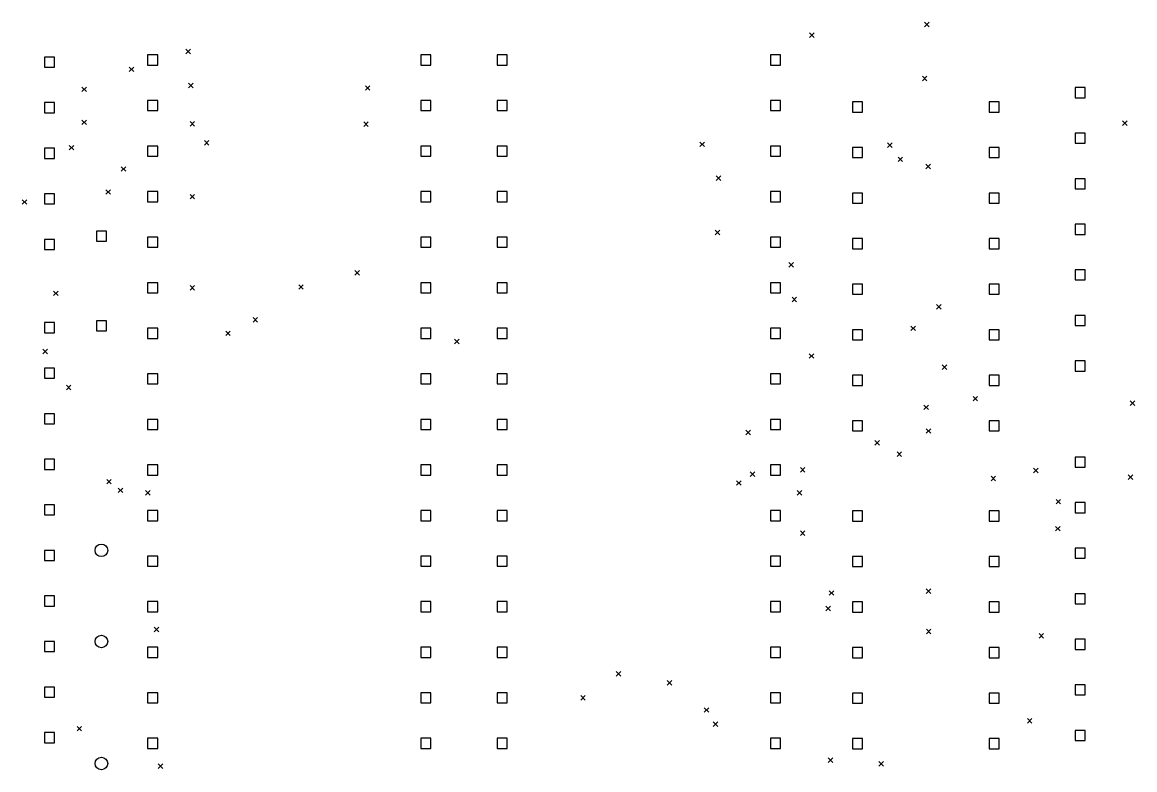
# Model space of a CAD drawing. Extents: x 0.4 to 10.5, y -7.5 to -0.9.
# Drawn here: x 2.992 to 5.435, y -4.218 to -2.578 of the extents above; entities that cross this region are included whole.
import ezdxf

# ---------------------------------------------------------------- set-up
doc = ezdxf.new("R2010")
doc.units = 0
doc.header["$MEASUREMENT"] = 0
doc.layers.add('BLACK', color=7, linetype='CONTINUOUS')

msp = doc.modelspace()

# ---------------------------------------------------------------- linework, layer by layer
at = {"layer": 'BLACK', "linetype": 'CONTINUOUS'}
for p, q in [((4.97319, -2.57773), (4.98319, -2.58773)), ((4.98319, -2.57773), (4.97319, -2.58773)), ((4.72041, -2.60087), (4.73041, -2.61087)), ((4.73041, -2.60087), (4.72041, -2.61087)), ((3.35072, -2.63699), (3.36072, -2.64699)), ((3.36072, -2.63699), (3.35072, -2.64699)), ((3.06232, -2.65422), (3.04005, -2.65422)), ((3.04005, -2.65422), (3.04005, -2.67649)), ((3.06232, -2.67649), (3.06232, -2.65422)), ((3.28909, -2.64949), (3.26682, -2.64949)), ((3.26682, -2.64949), (3.26682, -2.67177)), ((3.28909, -2.67177), (3.28909, -2.64949)), ((3.88909, -2.64949), (3.86682, -2.64949)), ((3.86682, -2.64949), (3.86682, -2.67177)), ((3.88909, -2.67177), (3.88909, -2.64949)), ((4.0568, -2.64949), (4.03453, -2.64949)), ((4.03453, -2.64949), (4.03453, -2.67177)), ((4.0568, -2.67177), (4.0568, -2.64949)), ((4.6568, -2.64949), (4.63453, -2.64949)), ((4.63453, -2.64949), (4.63453, -2.67177)), ((4.6568, -2.67177), (4.6568, -2.64949)), ((3.04005, -2.67649), (3.06232, -2.67649)), ((3.22622, -2.67616), (3.23622, -2.68616)), ((3.23622, -2.67616), (3.22622, -2.68616)), ((3.26682, -2.67177), (3.28909, -2.67177)), ((3.86682, -2.67177), (3.88909, -2.67177)), ((4.03453, -2.67177), (4.0568, -2.67177)), ((4.63453, -2.67177), (4.6568, -2.67177)), ((3.35682, -2.7114), (3.36682, -2.7214)), ((3.36682, -2.7114), (3.35682, -2.7214)), ((4.96841, -2.69614), (4.97841, -2.70614)), ((4.97841, -2.69614), (4.96841, -2.70614)), ((3.12237, -2.71994), (3.13237, -2.72994)), ((3.13237, -2.71994), (3.12237, -2.72994)), ((3.7451, -2.71707), (3.7551, -2.72707)), ((3.7551, -2.71707), (3.7451, -2.72707)), ((5.3261, -2.72115), (5.30382, -2.72115)), ((5.30382, -2.72115), (5.30382, -2.74342)), ((5.3261, -2.74342), (5.3261, -2.72115)), ((3.06232, -2.75422), (3.04005, -2.75422)), ((3.04005, -2.75422), (3.04005, -2.77649)), ((3.06232, -2.77649), (3.06232, -2.75422)), ((3.28909, -2.74949), (3.26682, -2.74949)), ((3.26682, -2.74949), (3.26682, -2.77177)), ((3.28909, -2.77177), (3.28909, -2.74949)), ((3.88909, -2.74949), (3.86682, -2.74949)), ((3.86682, -2.74949), (3.86682, -2.77177)), ((3.88909, -2.77177), (3.88909, -2.74949)), ((4.0568, -2.74949), (4.03453, -2.74949)), ((4.03453, -2.74949), (4.03453, -2.77177)), ((4.0568, -2.77177), (4.0568, -2.74949)), ((4.6568, -2.74949), (4.63453, -2.74949)), ((4.63453, -2.74949), (4.63453, -2.77177)), ((4.6568, -2.77177), (4.6568, -2.74949)), ((4.83712, -2.75264), (4.81485, -2.75264)), ((4.81485, -2.75264), (4.81485, -2.77492)), ((4.83712, -2.77492), (4.83712, -2.75264)), ((5.13712, -2.75264), (5.11485, -2.75264)), ((5.11485, -2.75264), (5.11485, -2.77492)), ((5.13712, -2.77492), (5.13712, -2.75264)), ((5.30382, -2.74342), (5.3261, -2.74342)), ((3.04005, -2.77649), (3.06232, -2.77649)), ((3.26682, -2.77177), (3.28909, -2.77177)), ((3.86682, -2.77177), (3.88909, -2.77177)), ((4.03453, -2.77177), (4.0568, -2.77177)), ((4.63453, -2.77177), (4.6568, -2.77177)), ((4.81485, -2.77492), (4.83712, -2.77492)), ((5.11485, -2.77492), (5.13712, -2.77492)), ((3.12237, -2.79249), (3.13237, -2.80249)), ((3.13237, -2.79249), (3.12237, -2.80249)), ((3.3601, -2.79564), (3.3701, -2.80564)), ((3.3701, -2.79564), (3.3601, -2.80564)), ((3.74137, -2.79658), (3.75137, -2.80658)), ((3.75137, -2.79658), (3.74137, -2.80658)), ((5.4081, -2.79415), (5.4181, -2.80415)), ((5.4181, -2.79415), (5.4081, -2.80415)), ((5.3261, -2.82115), (5.30382, -2.82115)), ((5.30382, -2.82115), (5.30382, -2.84342)), ((5.3261, -2.84342), (5.3261, -2.82115)), ((3.06232, -2.85422), (3.04005, -2.85422)), ((3.04005, -2.85422), (3.04005, -2.87649)), ((3.06232, -2.87649), (3.06232, -2.85422)), ((3.09455, -2.84791), (3.10455, -2.85791)), ((3.10455, -2.84791), (3.09455, -2.85791)), ((3.28909, -2.84949), (3.26682, -2.84949)), ((3.26682, -2.84949), (3.26682, -2.87177)), ((3.28909, -2.87177), (3.28909, -2.84949)), ((3.39143, -2.83751), (3.40143, -2.84751)), ((3.40143, -2.83751), (3.39143, -2.84751)), ((3.88909, -2.84949), (3.86682, -2.84949)), ((3.86682, -2.84949), (3.86682, -2.87177)), ((3.88909, -2.87177), (3.88909, -2.84949)), ((4.0568, -2.84949), (4.03453, -2.84949)), ((4.03453, -2.84949), (4.03453, -2.87177)), ((4.0568, -2.87177), (4.0568, -2.84949)), ((4.47972, -2.84078), (4.48972, -2.85078)), ((4.48972, -2.84078), (4.47972, -2.85078)), ((4.6568, -2.84949), (4.63453, -2.84949)), ((4.63453, -2.84949), (4.63453, -2.87177)), ((4.6568, -2.87177), (4.6568, -2.84949)), ((4.83712, -2.85264), (4.81485, -2.85264)), ((4.81485, -2.85264), (4.81485, -2.87492)), ((4.83712, -2.87492), (4.83712, -2.85264)), ((4.8921, -2.8426), (4.9021, -2.8526)), ((4.9021, -2.8426), (4.8921, -2.8526)), ((5.13712, -2.85264), (5.11485, -2.85264)), ((5.11485, -2.85264), (5.11485, -2.87492)), ((5.13712, -2.87492), (5.13712, -2.85264)), ((5.30382, -2.84342), (5.3261, -2.84342)), ((3.04005, -2.87649), (3.06232, -2.87649)), ((3.26682, -2.87177), (3.28909, -2.87177)), ((3.86682, -2.87177), (3.88909, -2.87177)), ((4.03453, -2.87177), (4.0568, -2.87177)), ((4.63453, -2.87177), (4.6568, -2.87177)), ((4.81485, -2.87492), (4.83712, -2.87492)), ((4.91486, -2.8737), (4.92486, -2.8837)), ((4.92486, -2.8737), (4.91486, -2.8837)), ((5.11485, -2.87492), (5.13712, -2.87492)), ((3.20898, -2.89488), (3.21898, -2.90488)), ((3.21898, -2.89488), (3.20898, -2.90488)), ((4.9759, -2.88957), (4.9859, -2.89957)), ((4.9859, -2.88957), (4.9759, -2.89957)), ((4.51549, -2.91512), (4.52549, -2.92512)), ((4.52549, -2.91512), (4.51549, -2.92512)), ((5.3261, -2.92115), (5.30382, -2.92115)), ((5.30382, -2.92115), (5.30382, -2.94342)), ((5.3261, -2.94342), (5.3261, -2.92115)), ((3.06232, -2.95422), (3.04005, -2.95422)), ((3.04005, -2.95422), (3.04005, -2.97649)), ((3.06232, -2.97649), (3.06232, -2.95422)), ((3.17516, -2.94523), (3.18516, -2.95523)), ((3.18516, -2.94523), (3.17516, -2.95523)), ((3.28909, -2.94949), (3.26682, -2.94949)), ((3.26682, -2.94949), (3.26682, -2.97177)), ((3.28909, -2.97177), (3.28909, -2.94949)), ((3.36013, -2.95563), (3.37013, -2.96563)), ((3.37013, -2.95563), (3.36013, -2.96563)), ((3.88909, -2.94949), (3.86682, -2.94949)), ((3.86682, -2.94949), (3.86682, -2.97177)), ((3.88909, -2.97177), (3.88909, -2.94949)), ((4.0568, -2.94949), (4.03453, -2.94949)), ((4.03453, -2.94949), (4.03453, -2.97177)), ((4.0568, -2.97177), (4.0568, -2.94949)), ((4.6568, -2.94949), (4.63453, -2.94949)), ((4.63453, -2.94949), (4.63453, -2.97177)), ((4.6568, -2.97177), (4.6568, -2.94949)), ((4.83712, -2.95264), (4.81485, -2.95264)), ((4.81485, -2.95264), (4.81485, -2.97492)), ((4.83712, -2.97492), (4.83712, -2.95264)), ((5.13712, -2.95264), (5.11485, -2.95264)), ((5.11485, -2.95264), (5.11485, -2.97492)), ((5.13712, -2.97492), (5.13712, -2.95264)), ((5.30382, -2.94342), (5.3261, -2.94342)), ((2.99151, -2.96715), (3.00151, -2.97715)), ((3.00151, -2.96715), (2.99151, -2.97715)), ((3.04005, -2.97649), (3.06232, -2.97649)), ((3.26682, -2.97177), (3.28909, -2.97177)), ((3.86682, -2.97177), (3.88909, -2.97177)), ((4.03453, -2.97177), (4.0568, -2.97177)), ((4.63453, -2.97177), (4.6568, -2.97177)), ((4.81485, -2.97492), (4.83712, -2.97492)), ((5.11485, -2.97492), (5.13712, -2.97492)), ((5.3261, -3.02115), (5.30382, -3.02115)), ((5.30382, -3.02115), (5.30382, -3.04342)), ((5.3261, -3.04342), (5.3261, -3.02115)), ((3.17649, -3.03611), (3.15422, -3.03611)), ((3.15422, -3.03611), (3.15422, -3.05838)), ((3.17649, -3.05838), (3.17649, -3.03611)), ((3.28909, -3.04949), (3.26682, -3.04949)), ((3.26682, -3.04949), (3.26682, -3.07177)), ((3.28909, -3.07177), (3.28909, -3.04949)), ((3.88909, -3.04949), (3.86682, -3.04949)), ((3.86682, -3.04949), (3.86682, -3.07177)), ((3.88909, -3.07177), (3.88909, -3.04949)), ((4.0568, -3.04949), (4.03453, -3.04949)), ((4.03453, -3.04949), (4.03453, -3.07177)), ((4.0568, -3.07177), (4.0568, -3.04949)), ((4.51363, -3.03443), (4.52363, -3.04443)), ((4.52363, -3.03443), (4.51363, -3.04443)), ((4.6568, -3.04949), (4.63453, -3.04949)), ((4.63453, -3.04949), (4.63453, -3.07177)), ((4.6568, -3.07177), (4.6568, -3.04949)), ((4.83712, -3.05264), (4.81485, -3.05264)), ((4.81485, -3.05264), (4.81485, -3.07492)), ((4.83712, -3.07492), (4.83712, -3.05264)), ((5.13712, -3.05264), (5.11485, -3.05264)), ((5.11485, -3.05264), (5.11485, -3.07492)), ((5.13712, -3.07492), (5.13712, -3.05264)), ((5.30382, -3.04342), (5.3261, -3.04342)), ((3.06232, -3.05422), (3.04005, -3.05422)), ((3.04005, -3.05422), (3.04005, -3.07649)), ((3.04005, -3.07649), (3.06232, -3.07649)), ((3.06232, -3.07649), (3.06232, -3.05422)), ((3.15422, -3.05838), (3.17649, -3.05838)), ((3.26682, -3.07177), (3.28909, -3.07177)), ((3.86682, -3.07177), (3.88909, -3.07177)), ((4.03453, -3.07177), (4.0568, -3.07177)), ((4.63453, -3.07177), (4.6568, -3.07177)), ((4.81485, -3.07492), (4.83712, -3.07492)), ((5.11485, -3.07492), (5.13712, -3.07492)), ((3.722, -3.12273), (3.732, -3.13273)), ((3.732, -3.12273), (3.722, -3.13273)), ((4.67525, -3.10516), (4.68525, -3.11516)), ((4.68525, -3.10516), (4.67525, -3.11516)), ((5.3261, -3.12115), (5.30382, -3.12115)), ((5.30382, -3.12115), (5.30382, -3.14342)), ((5.3261, -3.14342), (5.3261, -3.12115)), ((3.28909, -3.14949), (3.26682, -3.14949)), ((3.26682, -3.14949), (3.26682, -3.17177)), ((3.28909, -3.17177), (3.28909, -3.14949)), ((3.88909, -3.14949), (3.86682, -3.14949)), ((3.86682, -3.14949), (3.86682, -3.17177)), ((3.88909, -3.17177), (3.88909, -3.14949)), ((4.0568, -3.14949), (4.03453, -3.14949)), ((4.03453, -3.14949), (4.03453, -3.17177)), ((4.0568, -3.17177), (4.0568, -3.14949)), ((4.6568, -3.14949), (4.63453, -3.14949)), ((4.63453, -3.14949), (4.63453, -3.17177)), ((4.6568, -3.17177), (4.6568, -3.14949)), ((5.30382, -3.14342), (5.3261, -3.14342)), ((3.06006, -3.16766), (3.07006, -3.17766)), ((3.07006, -3.16766), (3.06006, -3.17766)), ((3.26682, -3.17177), (3.28909, -3.17177)), ((3.3601, -3.15563), (3.3701, -3.16563)), ((3.3701, -3.15563), (3.3601, -3.16563)), ((3.59875, -3.15386), (3.60875, -3.16386)), ((3.60875, -3.15386), (3.59875, -3.16386)), ((3.86682, -3.17177), (3.88909, -3.17177)), ((4.03453, -3.17177), (4.0568, -3.17177)), ((4.63453, -3.17177), (4.6568, -3.17177)), ((4.83712, -3.15264), (4.81485, -3.15264)), ((4.81485, -3.15264), (4.81485, -3.17492)), ((4.81485, -3.17492), (4.83712, -3.17492)), ((4.83712, -3.17492), (4.83712, -3.15264)), ((5.13712, -3.15264), (5.11485, -3.15264)), ((5.11485, -3.15264), (5.11485, -3.17492)), ((5.11485, -3.17492), (5.13712, -3.17492)), ((5.13712, -3.17492), (5.13712, -3.15264)), ((4.6821, -3.18138), (4.6921, -3.19138)), ((4.6921, -3.18138), (4.6821, -3.19138)), ((4.99957, -3.19744), (5.00957, -3.20744)), ((5.00957, -3.19744), (4.99957, -3.20744)), ((5.3261, -3.22115), (5.30382, -3.22115)), ((5.30382, -3.22115), (5.30382, -3.24342)), ((5.3261, -3.24342), (5.3261, -3.22115)), ((3.06232, -3.2369), (3.04005, -3.2369)), ((3.04005, -3.2369), (3.04005, -3.25917)), ((3.06232, -3.25917), (3.06232, -3.2369)), ((3.17649, -3.23296), (3.15422, -3.23296)), ((3.15422, -3.23296), (3.15422, -3.25523)), ((3.17649, -3.25523), (3.17649, -3.23296)), ((3.28909, -3.24949), (3.26682, -3.24949)), ((3.26682, -3.24949), (3.26682, -3.27177)), ((3.28909, -3.27177), (3.28909, -3.24949)), ((3.49842, -3.22604), (3.50842, -3.23604)), ((3.50842, -3.22604), (3.49842, -3.23604)), ((3.88909, -3.24949), (3.86682, -3.24949)), ((3.86682, -3.24949), (3.86682, -3.27177)), ((3.88909, -3.27177), (3.88909, -3.24949)), ((4.0568, -3.24949), (4.03453, -3.24949)), ((4.03453, -3.24949), (4.03453, -3.27177)), ((4.0568, -3.27177), (4.0568, -3.24949)), ((4.6568, -3.24949), (4.63453, -3.24949)), ((4.63453, -3.24949), (4.63453, -3.27177)), ((4.6568, -3.27177), (4.6568, -3.24949)), ((4.9432, -3.24446), (4.9532, -3.25446)), ((4.9532, -3.24446), (4.9432, -3.25446)), ((5.30382, -3.24342), (5.3261, -3.24342)), ((3.04005, -3.25917), (3.06232, -3.25917)), ((3.15422, -3.25523), (3.17649, -3.25523)), ((3.26682, -3.27177), (3.28909, -3.27177)), ((3.43849, -3.25563), (3.44849, -3.26563)), ((3.44849, -3.25563), (3.43849, -3.26563)), ((3.86682, -3.27177), (3.88909, -3.27177)), ((3.94076, -3.27337), (3.95076, -3.28337)), ((3.95076, -3.27337), (3.94076, -3.28337)), ((4.03453, -3.27177), (4.0568, -3.27177)), ((4.63453, -3.27177), (4.6568, -3.27177)), ((4.83712, -3.25264), (4.81485, -3.25264)), ((4.81485, -3.25264), (4.81485, -3.27492)), ((4.83712, -3.27492), (4.83712, -3.25264)), ((5.13712, -3.25264), (5.11485, -3.25264)), ((5.11485, -3.25264), (5.11485, -3.27492)), ((5.13712, -3.27492), (5.13712, -3.25264)), ((3.03666, -3.29523), (3.04666, -3.30523)), ((3.04666, -3.29523), (3.03666, -3.30523)), ((4.81485, -3.27492), (4.83712, -3.27492)), ((5.11485, -3.27492), (5.13712, -3.27492)), ((4.7198, -3.30535), (4.7298, -3.31535)), ((4.7298, -3.30535), (4.7198, -3.31535)), ((5.3261, -3.32115), (5.30382, -3.32115)), ((5.30382, -3.32115), (5.30382, -3.34342)), ((5.3261, -3.34342), (5.3261, -3.32115)), ((3.06232, -3.3369), (3.04005, -3.3369)), ((3.04005, -3.3369), (3.04005, -3.35917)), ((3.06232, -3.35917), (3.06232, -3.3369)), ((5.01187, -3.32978), (5.02187, -3.33978)), ((5.02187, -3.32978), (5.01187, -3.33978)), ((5.30382, -3.34342), (5.3261, -3.34342)), ((3.04005, -3.35917), (3.06232, -3.35917)), ((3.28909, -3.34949), (3.26682, -3.34949)), ((3.26682, -3.34949), (3.26682, -3.37177)), ((3.28909, -3.37177), (3.28909, -3.34949)), ((3.88909, -3.34949), (3.86682, -3.34949)), ((3.86682, -3.34949), (3.86682, -3.37177)), ((3.88909, -3.37177), (3.88909, -3.34949)), ((4.0568, -3.34949), (4.03453, -3.34949)), ((4.03453, -3.34949), (4.03453, -3.37177)), ((4.0568, -3.37177), (4.0568, -3.34949)), ((4.6568, -3.34949), (4.63453, -3.34949)), ((4.63453, -3.34949), (4.63453, -3.37177)), ((4.6568, -3.37177), (4.6568, -3.34949)), ((4.83712, -3.35264), (4.81485, -3.35264)), ((4.81485, -3.35264), (4.81485, -3.37492)), ((4.83712, -3.37492), (4.83712, -3.35264)), ((5.13712, -3.35264), (5.11485, -3.35264)), ((5.11485, -3.35264), (5.11485, -3.37492)), ((5.13712, -3.37492), (5.13712, -3.35264)), ((3.08833, -3.37467), (3.09833, -3.38467)), ((3.09833, -3.37467), (3.08833, -3.38467)), ((3.26682, -3.37177), (3.28909, -3.37177)), ((3.86682, -3.37177), (3.88909, -3.37177)), ((4.03453, -3.37177), (4.0568, -3.37177)), ((4.63453, -3.37177), (4.6568, -3.37177)), ((4.81485, -3.37492), (4.83712, -3.37492)), ((5.11485, -3.37492), (5.13712, -3.37492)), ((4.97184, -3.41811), (4.98184, -3.42811)), ((4.98184, -3.41811), (4.97184, -3.42811)), ((5.07959, -3.39908), (5.08959, -3.40908)), ((5.08959, -3.39908), (5.07959, -3.40908)), ((5.42475, -3.40905), (5.43475, -3.41905)), ((5.43475, -3.40905), (5.42475, -3.41905)), ((3.06232, -3.4369), (3.04005, -3.4369)), ((3.04005, -3.4369), (3.04005, -3.45917)), ((3.06232, -3.45917), (3.06232, -3.4369)), ((3.04005, -3.45917), (3.06232, -3.45917)), ((3.28909, -3.44949), (3.26682, -3.44949)), ((3.26682, -3.44949), (3.26682, -3.47177)), ((3.28909, -3.47177), (3.28909, -3.44949)), ((3.88909, -3.44949), (3.86682, -3.44949)), ((3.86682, -3.44949), (3.86682, -3.47177)), ((3.88909, -3.47177), (3.88909, -3.44949)), ((4.0568, -3.44949), (4.03453, -3.44949)), ((4.03453, -3.44949), (4.03453, -3.47177)), ((4.0568, -3.47177), (4.0568, -3.44949)), ((4.6568, -3.44949), (4.63453, -3.44949)), ((4.63453, -3.44949), (4.63453, -3.47177)), ((4.6568, -3.47177), (4.6568, -3.44949)), ((4.83712, -3.45264), (4.81485, -3.45264)), ((4.81485, -3.45264), (4.81485, -3.47492)), ((4.83712, -3.47492), (4.83712, -3.45264)), ((5.13712, -3.45264), (5.11485, -3.45264)), ((5.11485, -3.45264), (5.11485, -3.47492)), ((5.13712, -3.47492), (5.13712, -3.45264)), ((3.26682, -3.47177), (3.28909, -3.47177)), ((3.86682, -3.47177), (3.88909, -3.47177)), ((4.03453, -3.47177), (4.0568, -3.47177)), ((4.58094, -3.47326), (4.59094, -3.48326)), ((4.59094, -3.47326), (4.58094, -3.48326)), ((4.63453, -3.47177), (4.6568, -3.47177)), ((4.81485, -3.47492), (4.83712, -3.47492)), ((4.97664, -3.46995), (4.98664, -3.47995)), ((4.98664, -3.46995), (4.97664, -3.47995)), ((5.11485, -3.47492), (5.13712, -3.47492)), ((4.86394, -3.49583), (4.87394, -3.50583)), ((4.87394, -3.49583), (4.86394, -3.50583)), ((3.06232, -3.5369), (3.04005, -3.5369)), ((3.04005, -3.5369), (3.04005, -3.55917)), ((3.06232, -3.55917), (3.06232, -3.5369)), ((4.91274, -3.5206), (4.92274, -3.5306)), ((4.92274, -3.5206), (4.91274, -3.5306)), ((5.3261, -3.53217), (5.30382, -3.53217)), ((5.30382, -3.53217), (5.30382, -3.55444)), ((5.3261, -3.55444), (5.3261, -3.53217)), ((3.04005, -3.55917), (3.06232, -3.55917)), ((3.28909, -3.54949), (3.26682, -3.54949)), ((3.26682, -3.54949), (3.26682, -3.57177)), ((3.28909, -3.57177), (3.28909, -3.54949)), ((3.88909, -3.54949), (3.86682, -3.54949)), ((3.86682, -3.54949), (3.86682, -3.57177)), ((3.88909, -3.57177), (3.88909, -3.54949)), ((4.0568, -3.54949), (4.03453, -3.54949)), ((4.03453, -3.54949), (4.03453, -3.57177)), ((4.0568, -3.57177), (4.0568, -3.54949)), ((4.59027, -3.56455), (4.60027, -3.57455)), ((4.60027, -3.56455), (4.59027, -3.57455)), ((4.6568, -3.54949), (4.63453, -3.54949)), ((4.63453, -3.54949), (4.63453, -3.57177)), ((4.6568, -3.57177), (4.6568, -3.54949)), ((4.70048, -3.55522), (4.71048, -3.56522)), ((4.71048, -3.55522), (4.70048, -3.56522)), ((5.21239, -3.55682), (5.22239, -3.56682)), ((5.22239, -3.55682), (5.21239, -3.56682)), ((5.30382, -3.55444), (5.3261, -3.55444)), ((3.17715, -3.58122), (3.18715, -3.59122)), ((3.18715, -3.58122), (3.17715, -3.59122)), ((3.26682, -3.57177), (3.28909, -3.57177)), ((3.86682, -3.57177), (3.88909, -3.57177)), ((4.03453, -3.57177), (4.0568, -3.57177)), ((4.56034, -3.58417), (4.57034, -3.59417)), ((4.57034, -3.58417), (4.56034, -3.59417)), ((4.63453, -3.57177), (4.6568, -3.57177)), ((5.11918, -3.57444), (5.12918, -3.58444)), ((5.12918, -3.57444), (5.11918, -3.58444)), ((5.42046, -3.57113), (5.43046, -3.58113)), ((5.43046, -3.57113), (5.42046, -3.58113)), ((3.20229, -3.60024), (3.21229, -3.61024)), ((3.21229, -3.60024), (3.20229, -3.61024)), ((3.26223, -3.60563), (3.27223, -3.61563)), ((3.27223, -3.60563), (3.26223, -3.61563)), ((4.6933, -3.60591), (4.7033, -3.61591)), ((4.7033, -3.60591), (4.6933, -3.61591)), ((3.06232, -3.6369), (3.04005, -3.6369)), ((3.04005, -3.6369), (3.04005, -3.65917)), ((3.06232, -3.65917), (3.06232, -3.6369)), ((5.26183, -3.62494), (5.27183, -3.63494)), ((5.27183, -3.62494), (5.26183, -3.63494)), ((5.3261, -3.63217), (5.30382, -3.63217)), ((5.30382, -3.63217), (5.30382, -3.65444)), ((5.3261, -3.65444), (5.3261, -3.63217)), ((3.04005, -3.65917), (3.06232, -3.65917)), ((3.28909, -3.64949), (3.26682, -3.64949)), ((3.26682, -3.64949), (3.26682, -3.67177)), ((3.28909, -3.67177), (3.28909, -3.64949)), ((3.88909, -3.64949), (3.86682, -3.64949)), ((3.86682, -3.64949), (3.86682, -3.67177)), ((3.88909, -3.67177), (3.88909, -3.64949)), ((4.0568, -3.64949), (4.03453, -3.64949)), ((4.03453, -3.64949), (4.03453, -3.67177)), ((4.0568, -3.67177), (4.0568, -3.64949)), ((4.6568, -3.64949), (4.63453, -3.64949)), ((4.63453, -3.64949), (4.63453, -3.67177)), ((4.6568, -3.67177), (4.6568, -3.64949)), ((4.83712, -3.65028), (4.81485, -3.65028)), ((4.81485, -3.65028), (4.81485, -3.67255)), ((4.83712, -3.67255), (4.83712, -3.65028)), ((5.13712, -3.65028), (5.11485, -3.65028)), ((5.11485, -3.65028), (5.11485, -3.67255)), ((5.13712, -3.67255), (5.13712, -3.65028)), ((5.30382, -3.65444), (5.3261, -3.65444)), ((3.26682, -3.67177), (3.28909, -3.67177)), ((3.86682, -3.67177), (3.88909, -3.67177)), ((4.03453, -3.67177), (4.0568, -3.67177)), ((4.63453, -3.67177), (4.6568, -3.67177)), ((4.81485, -3.67255), (4.83712, -3.67255)), ((5.11485, -3.67255), (5.13712, -3.67255)), ((5.26091, -3.68431), (5.27091, -3.69431)), ((5.27091, -3.68431), (5.26091, -3.69431)), ((4.70053, -3.69413), (4.71053, -3.70413)), ((4.71053, -3.69413), (4.70053, -3.70413)), ((3.06232, -3.7369), (3.04005, -3.7369)), ((3.04005, -3.7369), (3.04005, -3.75917)), ((3.06232, -3.75917), (3.06232, -3.7369)), ((5.3261, -3.73217), (5.30382, -3.73217)), ((5.30382, -3.73217), (5.30382, -3.75444)), ((5.3261, -3.75444), (5.3261, -3.73217)), ((3.04005, -3.75917), (3.06232, -3.75917)), ((3.28909, -3.74949), (3.26682, -3.74949)), ((3.26682, -3.74949), (3.26682, -3.77177)), ((3.28909, -3.77177), (3.28909, -3.74949)), ((3.88909, -3.74949), (3.86682, -3.74949)), ((3.86682, -3.74949), (3.86682, -3.77177)), ((3.88909, -3.77177), (3.88909, -3.74949)), ((4.0568, -3.74949), (4.03453, -3.74949)), ((4.03453, -3.74949), (4.03453, -3.77177)), ((4.0568, -3.77177), (4.0568, -3.74949)), ((4.6568, -3.74949), (4.63453, -3.74949)), ((4.63453, -3.74949), (4.63453, -3.77177)), ((4.6568, -3.77177), (4.6568, -3.74949)), ((4.83712, -3.75028), (4.81485, -3.75028)), ((4.81485, -3.75028), (4.81485, -3.77255)), ((4.83712, -3.77255), (4.83712, -3.75028)), ((5.13712, -3.75028), (5.11485, -3.75028)), ((5.11485, -3.75028), (5.11485, -3.77255)), ((5.13712, -3.77255), (5.13712, -3.75028)), ((5.30382, -3.75444), (5.3261, -3.75444)), ((3.26682, -3.77177), (3.28909, -3.77177)), ((3.86682, -3.77177), (3.88909, -3.77177)), ((4.03453, -3.77177), (4.0568, -3.77177)), ((4.63453, -3.77177), (4.6568, -3.77177)), ((4.81485, -3.77255), (4.83712, -3.77255)), ((5.11485, -3.77255), (5.13712, -3.77255)), ((4.76372, -3.82565), (4.77372, -3.83565)), ((4.77372, -3.82565), (4.76372, -3.83565)), ((4.97659, -3.82133), (4.98659, -3.83133)), ((4.98659, -3.82133), (4.97659, -3.83133)), ((5.3261, -3.83217), (5.30382, -3.83217)), ((5.30382, -3.83217), (5.30382, -3.85444)), ((5.3261, -3.85444), (5.3261, -3.83217)), ((3.06232, -3.8369), (3.04005, -3.8369)), ((3.04005, -3.8369), (3.04005, -3.85917)), ((3.04005, -3.85917), (3.06232, -3.85917)), ((3.06232, -3.85917), (3.06232, -3.8369)), ((3.28909, -3.84949), (3.26682, -3.84949)), ((3.26682, -3.84949), (3.26682, -3.87177)), ((3.28909, -3.87177), (3.28909, -3.84949)), ((3.88909, -3.84949), (3.86682, -3.84949)), ((3.86682, -3.84949), (3.86682, -3.87177)), ((3.88909, -3.87177), (3.88909, -3.84949)), ((4.0568, -3.84949), (4.03453, -3.84949)), ((4.03453, -3.84949), (4.03453, -3.87177)), ((4.0568, -3.87177), (4.0568, -3.84949)), ((4.6568, -3.84949), (4.63453, -3.84949)), ((4.63453, -3.84949), (4.63453, -3.87177)), ((4.6568, -3.87177), (4.6568, -3.84949)), ((4.75634, -3.85947), (4.76634, -3.86947)), ((4.76634, -3.85947), (4.75634, -3.86947)), ((4.83712, -3.85028), (4.81485, -3.85028)), ((4.81485, -3.85028), (4.81485, -3.87255)), ((4.83712, -3.87255), (4.83712, -3.85028)), ((5.13712, -3.85028), (5.11485, -3.85028)), ((5.11485, -3.85028), (5.11485, -3.87255)), ((5.13712, -3.87255), (5.13712, -3.85028)), ((5.30382, -3.85444), (5.3261, -3.85444)), ((3.26682, -3.87177), (3.28909, -3.87177)), ((3.86682, -3.87177), (3.88909, -3.87177)), ((4.03453, -3.87177), (4.0568, -3.87177)), ((4.63453, -3.87177), (4.6568, -3.87177)), ((4.81485, -3.87255), (4.83712, -3.87255)), ((5.11485, -3.87255), (5.13712, -3.87255)), ((3.28144, -3.90563), (3.29144, -3.91563)), ((3.29144, -3.90563), (3.28144, -3.91563)), ((4.97713, -3.91005), (4.98713, -3.92005)), ((4.98713, -3.91005), (4.97713, -3.92005)), ((5.22467, -3.91933), (5.23467, -3.92933)), ((5.23467, -3.91933), (5.22467, -3.92933)), ((5.3261, -3.93217), (5.30382, -3.93217)), ((5.30382, -3.93217), (5.30382, -3.95444)), ((5.3261, -3.95444), (5.3261, -3.93217)), ((3.06232, -3.9369), (3.04005, -3.9369)), ((3.04005, -3.9369), (3.04005, -3.95917)), ((3.06232, -3.95917), (3.06232, -3.9369)), ((3.28909, -3.94949), (3.26682, -3.94949)), ((3.26682, -3.94949), (3.26682, -3.97177)), ((3.28909, -3.97177), (3.28909, -3.94949)), ((3.88909, -3.94949), (3.86682, -3.94949)), ((3.86682, -3.94949), (3.86682, -3.97177)), ((3.88909, -3.97177), (3.88909, -3.94949)), ((4.0568, -3.94949), (4.03453, -3.94949)), ((4.03453, -3.94949), (4.03453, -3.97177)), ((4.0568, -3.97177), (4.0568, -3.94949)), ((4.6568, -3.94949), (4.63453, -3.94949)), ((4.63453, -3.94949), (4.63453, -3.97177)), ((4.6568, -3.97177), (4.6568, -3.94949)), ((4.83712, -3.95028), (4.81485, -3.95028)), ((4.81485, -3.95028), (4.81485, -3.97255)), ((4.83712, -3.97255), (4.83712, -3.95028)), ((5.13712, -3.95028), (5.11485, -3.95028)), ((5.11485, -3.95028), (5.11485, -3.97255)), ((5.13712, -3.97255), (5.13712, -3.95028)), ((5.30382, -3.95444), (5.3261, -3.95444)), ((3.04005, -3.95917), (3.06232, -3.95917)), ((3.26682, -3.97177), (3.28909, -3.97177)), ((3.86682, -3.97177), (3.88909, -3.97177)), ((4.03453, -3.97177), (4.0568, -3.97177)), ((4.63453, -3.97177), (4.6568, -3.97177)), ((4.81485, -3.97255), (4.83712, -3.97255)), ((5.11485, -3.97255), (5.13712, -3.97255)), ((4.29588, -4.00311), (4.30588, -4.01311)), ((4.30588, -4.00311), (4.29588, -4.01311)), ((4.40776, -4.02272), (4.41776, -4.03272)), ((4.41776, -4.02272), (4.40776, -4.03272)), ((3.06232, -4.0369), (3.04005, -4.0369)), ((3.04005, -4.0369), (3.04005, -4.05917)), ((3.06232, -4.05917), (3.06232, -4.0369)), ((3.28909, -4.04949), (3.26682, -4.04949)), ((3.26682, -4.04949), (3.26682, -4.07177)), ((3.28909, -4.07177), (3.28909, -4.04949)), ((3.88909, -4.04949), (3.86682, -4.04949)), ((3.86682, -4.04949), (3.86682, -4.07177)), ((3.88909, -4.07177), (3.88909, -4.04949)), ((4.0568, -4.04949), (4.03453, -4.04949)), ((4.03453, -4.04949), (4.03453, -4.07177)), ((4.0568, -4.07177), (4.0568, -4.04949)), ((4.21799, -4.05563), (4.22799, -4.06563)), ((4.22799, -4.05563), (4.21799, -4.06563)), ((4.6568, -4.04949), (4.63453, -4.04949)), ((4.63453, -4.04949), (4.63453, -4.07177)), ((4.6568, -4.07177), (4.6568, -4.04949)), ((4.83712, -4.05028), (4.81485, -4.05028)), ((4.81485, -4.05028), (4.81485, -4.07255)), ((4.83712, -4.07255), (4.83712, -4.05028)), ((5.13712, -4.05028), (5.11485, -4.05028)), ((5.11485, -4.05028), (5.11485, -4.07255)), ((5.13712, -4.07255), (5.13712, -4.05028)), ((5.3261, -4.03217), (5.30382, -4.03217)), ((5.30382, -4.03217), (5.30382, -4.05444)), ((5.30382, -4.05444), (5.3261, -4.05444)), ((5.3261, -4.05444), (5.3261, -4.03217)), ((3.04005, -4.05917), (3.06232, -4.05917)), ((3.26682, -4.07177), (3.28909, -4.07177)), ((3.86682, -4.07177), (3.88909, -4.07177)), ((4.03453, -4.07177), (4.0568, -4.07177)), ((4.63453, -4.07177), (4.6568, -4.07177)), ((4.81485, -4.07255), (4.83712, -4.07255)), ((5.11485, -4.07255), (5.13712, -4.07255)), ((4.48948, -4.08226), (4.49948, -4.09226)), ((4.49948, -4.08226), (4.48948, -4.09226)), ((3.11176, -4.12331), (3.12176, -4.13331)), ((3.12176, -4.12331), (3.11176, -4.13331)), ((4.50888, -4.1135), (4.51888, -4.1235)), ((4.51888, -4.1135), (4.50888, -4.1235)), ((5.19894, -4.10609), (5.20894, -4.11609)), ((5.20894, -4.10609), (5.19894, -4.11609)), ((3.06232, -4.1369), (3.04005, -4.1369)), ((3.04005, -4.1369), (3.04005, -4.15917)), ((3.06232, -4.15917), (3.06232, -4.1369)), ((3.28909, -4.14949), (3.26682, -4.14949)), ((3.26682, -4.14949), (3.26682, -4.17177)), ((3.28909, -4.17177), (3.28909, -4.14949)), ((3.88909, -4.14949), (3.86682, -4.14949)), ((3.86682, -4.14949), (3.86682, -4.17177)), ((3.88909, -4.17177), (3.88909, -4.14949)), ((4.0568, -4.14949), (4.03453, -4.14949)), ((4.03453, -4.14949), (4.03453, -4.17177)), ((4.0568, -4.17177), (4.0568, -4.14949)), ((4.6568, -4.14949), (4.63453, -4.14949)), ((4.63453, -4.14949), (4.63453, -4.17177)), ((4.6568, -4.17177), (4.6568, -4.14949)), ((4.83712, -4.15028), (4.81485, -4.15028)), ((4.81485, -4.15028), (4.81485, -4.17255)), ((4.83712, -4.17255), (4.83712, -4.15028)), ((5.13712, -4.15028), (5.11485, -4.15028)), ((5.11485, -4.15028), (5.11485, -4.17255)), ((5.13712, -4.17255), (5.13712, -4.15028)), ((5.3261, -4.13217), (5.30382, -4.13217)), ((5.30382, -4.13217), (5.30382, -4.15444)), ((5.3261, -4.15444), (5.3261, -4.13217)), ((3.04005, -4.15917), (3.06232, -4.15917)), ((3.26682, -4.17177), (3.28909, -4.17177)), ((3.86682, -4.17177), (3.88909, -4.17177)), ((4.03453, -4.17177), (4.0568, -4.17177)), ((4.63453, -4.17177), (4.6568, -4.17177)), ((4.81485, -4.17255), (4.83712, -4.17255)), ((5.11485, -4.17255), (5.13712, -4.17255)), ((5.30382, -4.15444), (5.3261, -4.15444)), ((4.76169, -4.19254), (4.77169, -4.20254)), ((4.77169, -4.19254), (4.76169, -4.20254)), ((4.87296, -4.20044), (4.88296, -4.21044)), ((4.88296, -4.20044), (4.87296, -4.21044)), ((3.2902, -4.20563), (3.3002, -4.21563)), ((3.3002, -4.20563), (3.2902, -4.21563))]:
    msp.add_line(p, q, dxfattribs=at)
at = {"layer": 'BLACK'}
for centre in [(3.16535, -3.73701), (3.16535, -3.93701), (3.16535, -4.20472)]:
    msp.add_circle(centre, 0.01378, dxfattribs=at)

doc.saveas('drawing.dxf')
